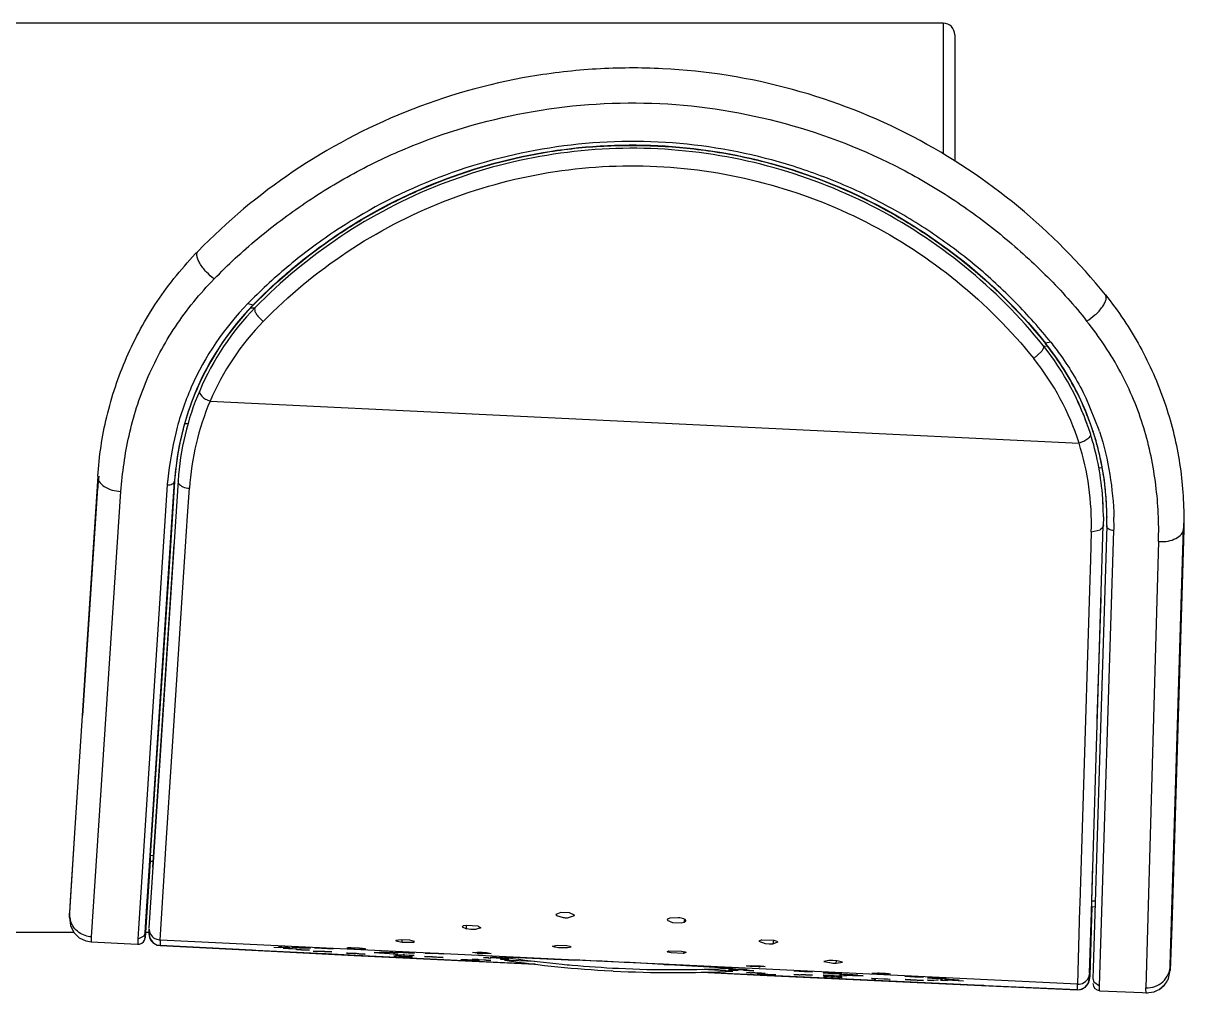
# Model space of a CAD drawing. Header units: millimetres. Extents: x 4625 to 5171, y -2661 to -1889.
# Drawn here: x 4783.7 to 4796.14, y -1952.83 to -1942.43 of the extents above; entities that cross this region are included whole.
import ezdxf

# ---------------------------------------------------------------- set-up
doc = ezdxf.new("R2010")
doc.units = ezdxf.units.MM
doc.header["$LTSCALE"] = 0.1

msp = doc.modelspace()

# ---------------------------------------------------------------- linework, layer by layer
at = {"color": 7, "linetype": 'Continuous'}
for p, q in [((4793.564, -1942.4342), (4783.314, -1942.4342)), ((4793.564, -1942.4342), (4793.564, -1943.8392)), ((4793.689, -1942.5593), (4793.689, -1943.9185)), ((4786.1105, -1945.4392), (4786.1659, -1945.4543)), ((4786.1659, -1945.4594), (4786.1659, -1945.4543)), ((4786.141, -1945.4852), (4786.1878, -1945.4875)), ((4786.2287, -1945.5912), (4786.2744, -1945.6328)), ((4794.6213, -1945.9526), (4794.5347, -1946.0314)), ((4794.6389, -1945.9157), (4794.6213, -1945.9526)), ((4794.6349, -1945.8952), (4794.6821, -1945.8975)), ((4794.6351, -1945.8908), (4794.6389, -1945.9157)), ((4794.7164, -1945.8546), (4794.6598, -1945.8643)), ((4794.6598, -1945.8693), (4794.6598, -1945.8643)), ((4795.0932, -1946.4521), (4795.2341, -1946.7951)), ((4785.7046, -1946.4865), (4795.0198, -1946.9361)), ((4785.4691, -1946.731), (4785.4309, -1946.7291)), ((4795.2695, -1947.204), (4795.2308, -1947.2021)), ((4784.5003, -1947.2927), (4784.2538, -1951.0633)), ((4785.2511, -1947.3221), (4785.2499, -1947.3337)), ((4784.3395, -1949.8589), (4784.5003, -1947.4201)), ((4784.4334, -1952.2327), (4784.7479, -1947.4558)), ((4785.2445, -1947.384), (4784.9357, -1952.1423)), ((4785.0612, -1951.36), (4785.3235, -1947.3458)), ((4785.3615, -1947.3407), (4785.0907, -1951.4841)), ((4785.3235, -1947.3511), (4785.2675, -1948.207)), ((4785.3235, -1947.3511), (4785.3235, -1947.3458)), ((4785.3592, -1947.3406), (4785.3668, -1947.3684)), ((4785.4633, -1947.7181), (4785.4827, -1947.4214)), ((4785.4418, -1948.047), (4785.4633, -1947.7181)), ((4795.1526, -1951.9661), (4795.2794, -1947.8194)), ((4795.3167, -1947.8281), (4795.233, -1950.5608)), ((4795.2817, -1947.8194), (4795.2716, -1947.8462)), ((4795.2808, -1947.7282), (4795.2794, -1947.8234)), ((4796.1431, -1947.7364), (4796.1413, -1947.8545)), ((4796.1431, -1947.7369), (4796.1431, -1947.8651)), ((4795.151, -1947.888), (4795.1418, -1948.1853)), ((4795.151, -1947.8876), (4795.2453, -1947.8683)), ((4795.2402, -1952.7555), (4795.3949, -1947.8737)), ((4795.2716, -1947.8462), (4795.2453, -1947.8683)), ((4795.9986, -1952.5368), (4796.1413, -1947.8545)), ((4796.1431, -1947.867), (4796.1413, -1947.982)), ((4785.0919, -1951.4842), (4785.3175, -1948.0164)), ((4785.2984, -1950.2453), (4785.4418, -1948.047)), ((4795.8717, -1947.9927), (4795.7367, -1952.7786)), ((4796.1413, -1947.982), (4796.0135, -1952.1166)), ((4795.1418, -1948.1853), (4795.1317, -1948.5147)), ((4785.2675, -1948.207), (4785.0625, -1951.3601)), ((4795.1317, -1948.5147), (4795.0638, -1950.7167)), ((4795.2158, -1949.9001), (4795.2557, -1948.5987)), ((4785.2311, -1951.2813), (4785.2984, -1950.2453)), ((4795.233, -1950.5608), (4795.1719, -1952.5714)), ((4795.0638, -1950.7167), (4795.032, -1951.7544)), ((4784.2538, -1951.0633), (4784.196, -1951.9666)), ((4784.2538, -1951.0635), (4784.2036, -1951.8411)), ((4785.2233, -1951.4006), (4785.2311, -1951.2813)), ((4785.0633, -1951.4201), (4785.0084, -1952.2398)), ((4785.0156, -1952.0654), (4785.0612, -1951.36)), ((4785.0625, -1951.3601), (4785.0625, -1951.42)), ((4785.0987, -1951.3618), (4785.0625, -1951.3601)), ((4785.0625, -1951.42), (4785.0948, -1951.4216)), ((4785.2196, -1951.4584), (4785.2233, -1951.4006)), ((4785.0907, -1951.4841), (4785.0492, -1952.1334)), ((4785.168, -1952.266), (4785.2196, -1951.4584)), ((4795.1532, -1951.9662), (4795.1682, -1951.4627)), ((4795.032, -1951.7544), (4795.0283, -1951.8742)), ((4784.2036, -1951.8411), (4784.1956, -1951.9766)), ((4795.0265, -1951.9319), (4795.0021, -1952.7406)), ((4795.0283, -1951.8742), (4795.0265, -1951.9319)), ((4795.1571, -1951.9079), (4795.1341, -1952.6487)), ((4795.1544, -1951.9071), (4795.1943, -1951.909)), ((4795.1943, -1951.8491), (4795.1562, -1951.8473)), ((4784.1955, -1951.9808), (4784.1956, -1951.9766)), ((4784.1983, -1952.0169), (4784.1955, -1951.9808)), ((4784.1955, -1951.9809), (4784.1955, -1952.0228)), ((4784.1955, -1952.0228), (4784.196, -1952.0201)), ((4789.4663, -1951.9689), (4789.4116, -1951.9928)), ((4789.4117, -1951.9929), (4789.4186, -1952.0035)), ((4789.4186, -1952.0035), (4789.4173, -1951.9922)), ((4789.4186, -1952.0035), (4789.4889, -1952.0242)), ((4789.5588, -1951.9729), (4789.4663, -1951.9689)), ((4789.5352, -1952.0262), (4789.6114, -1952.003)), ((4789.6112, -1951.9982), (4789.5588, -1951.9729)), ((4789.6109, -1952.003), (4789.6112, -1951.9982)), ((4790.6045, -1952.0511), (4790.663, -1952.0793)), ((4790.6092, -1952.0411), (4790.6048, -1952.0512)), ((4790.634, -1952.0303), (4790.6092, -1952.0411)), ((4790.7222, -1952.0266), (4790.634, -1952.0303)), ((4790.7879, -1952.0744), (4790.7937, -1952.0461)), ((4790.7879, -1952.0744), (4790.8043, -1952.0604)), ((4795.1331, -1952.6196), (4795.1526, -1951.9661)), ((4784.244, -1952.1842), (4783.314, -1952.1842)), ((4784.9357, -1952.1423), (4784.9298, -1952.2578)), ((4785.0082, -1952.189), (4785.0156, -1952.0654)), ((4785.0492, -1952.1842), (4785.0123, -1952.1842)), ((4785.049, -1952.1411), (4785.049, -1952.1911)), ((4788.419, -1952.1151), (4788.4078, -1952.1257)), ((4788.4078, -1952.1257), (4788.454, -1952.1463)), ((4788.4503, -1952.1086), (4788.419, -1952.1151)), ((4788.5793, -1952.1164), (4788.4503, -1952.1086)), ((4788.454, -1952.1463), (4788.452, -1952.1085)), ((4788.4995, -1952.1518), (4788.454, -1952.1463)), ((4788.5488, -1952.1522), (4788.4995, -1952.1518)), ((4788.6076, -1952.1353), (4788.5488, -1952.1522)), ((4788.5793, -1952.1164), (4788.6076, -1952.1353)), ((4790.663, -1952.0793), (4790.7532, -1952.0822)), ((4790.7532, -1952.0822), (4790.7879, -1952.0744)), ((4796.0135, -1952.1166), (4795.9985, -1952.5916)), ((4784.4284, -1952.2857), (4784.4287, -1952.2857)), ((4784.4284, -1952.2857), (4784.9279, -1952.3114)), ((4784.4322, -1952.2862), (4784.4334, -1952.2406)), ((4784.9299, -1952.2578), (4784.9295, -1952.3106)), ((4784.9956, -1952.2246), (4784.9298, -1952.2578)), ((4785.0082, -1952.189), (4784.9956, -1952.2246)), ((4785.0082, -1952.1934), (4785.0082, -1952.189)), ((4785.0083, -1952.2417), (4785.0082, -1952.1934)), ((4785.0084, -1952.2398), (4785.0083, -1952.2417)), ((4785.049, -1952.1913), (4785.049, -1952.1992)), ((4785.049, -1952.1994), (4785.0561, -1952.2407)), ((4785.0493, -1952.1911), (4785.0579, -1952.2457)), ((4785.1136, -1952.2506), (4785.168, -1952.266)), ((4785.168, -1952.266), (4785.168, -1952.3241)), ((4789.5451, -1952.4772), (4785.168, -1952.266)), ((4787.6948, -1952.2729), (4787.7622, -1952.2888)), ((4787.7546, -1952.2621), (4787.6968, -1952.27)), ((4787.8454, -1952.2671), (4787.7546, -1952.2621)), ((4787.7622, -1952.2888), (4787.7618, -1952.2623)), ((4787.7622, -1952.2888), (4787.8853, -1952.2875)), ((4787.8945, -1952.2825), (4787.8454, -1952.2671)), ((4787.8853, -1952.2875), (4787.8945, -1952.2825)), ((4791.6198, -1952.2631), (4791.5887, -1952.2792)), ((4791.5887, -1952.2792), (4791.6539, -1952.3027)), ((4791.6198, -1952.2631), (4791.7478, -1952.2673)), ((4791.6539, -1952.3027), (4791.6965, -1952.306)), ((4791.6965, -1952.306), (4791.7416, -1952.3049)), ((4791.7896, -1952.289), (4791.7416, -1952.3049)), ((4791.7417, -1952.3049), (4791.7474, -1952.2672)), ((4791.7478, -1952.2673), (4791.7795, -1952.2776)), ((4791.7795, -1952.2776), (4791.7896, -1952.289)), ((4784.9287, -1952.3109), (4784.9279, -1952.3114)), ((4785.1292, -1952.3159), (4785.168, -1952.3241)), ((4785.1382, -1952.3191), (4785.1582, -1952.3225)), ((4785.1675, -1952.3241), (4785.168, -1952.3241)), ((4785.1675, -1952.3241), (4786.1536, -1952.3761)), ((4786.1539, -1952.376), (4785.168, -1952.3241)), ((4786.1536, -1952.3761), (4787.2483, -1952.4305)), ((4786.1708, -1952.3769), (4786.1539, -1952.376)), ((4786.1953, -1952.3781), (4786.1708, -1952.3769)), ((4786.931, -1952.4146), (4786.1953, -1952.3781)), ((4786.46, -1952.3489), (4786.3894, -1952.346)), ((4786.4734, -1952.3437), (4786.4375, -1952.3423)), ((4786.4375, -1952.3423), (4786.5295, -1952.3473)), ((4786.4889, -1952.3513), (4786.5891, -1952.3556)), ((4786.5891, -1952.3556), (4786.5075, -1952.3512)), ((4786.6323, -1952.3637), (4786.5432, -1952.3589)), ((4786.5798, -1952.3433), (4786.6639, -1952.3478)), ((4786.6639, -1952.3478), (4786.7796, -1952.3529)), ((4786.6848, -1952.3716), (4786.6721, -1952.371)), ((4786.6844, -1952.3726), (4786.7692, -1952.3762)), ((4786.7692, -1952.3762), (4786.6848, -1952.3716)), ((4786.7796, -1952.3529), (4786.713, -1952.3492)), ((4786.902, -1952.388), (4786.8084, -1952.3839)), ((4786.8084, -1952.3839), (4786.9322, -1952.3904)), ((4786.8413, -1952.3498), (4786.8251, -1952.3492)), ((4786.8251, -1952.3492), (4786.9001, -1952.3533)), ((4786.9666, -1952.3556), (4786.8413, -1952.3498)), ((4786.9001, -1952.3533), (4787.0248, -1952.3589)), ((4786.9329, -1952.3895), (4786.902, -1952.388)), ((4786.945, -1952.4153), (4786.931, -1952.4146)), ((4786.9322, -1952.3904), (4787.0081, -1952.3936)), ((4787.0081, -1952.3936), (4786.9329, -1952.3895)), ((4787.331, -1952.4345), (4786.945, -1952.4153)), ((4787.0248, -1952.3589), (4786.9666, -1952.3556)), ((4787.1667, -1952.407), (4787.254, -1952.4117)), ((4787.1715, -1952.352), (4787.2538, -1952.3598)), ((4787.2492, -1952.4105), (4787.1763, -1952.4072)), ((4787.3066, -1952.3541), (4787.215, -1952.3503)), ((4787.2483, -1952.4305), (4788.5142, -1952.4929)), ((4787.2538, -1952.3598), (4787.2539, -1952.3514)), ((4787.2538, -1952.3598), (4787.3676, -1952.3626)), ((4787.3664, -1952.4166), (4787.2984, -1952.4129)), ((4787.3012, -1952.4139), (4787.3639, -1952.4166)), ((4787.3712, -1952.3617), (4787.3066, -1952.3541)), ((4787.4631, -1952.3979), (4787.5631, -1952.4023)), ((4787.5629, -1952.4032), (4787.4631, -1952.3979)), ((4787.6266, -1952.4127), (4787.5183, -1952.407)), ((4787.5193, -1952.3942), (4787.6102, -1952.3981)), ((4787.6105, -1952.3991), (4787.5193, -1952.3942)), ((4787.6102, -1952.3981), (4787.6279, -1952.399)), ((4787.7191, -1952.4039), (4787.6105, -1952.3991)), ((4787.6243, -1952.4116), (4787.7047, -1952.4157)), ((4787.718, -1952.4166), (4787.6266, -1952.4127)), ((4787.6424, -1952.3997), (4787.6279, -1952.399)), ((4787.691, -1952.4217), (4787.7728, -1952.4251)), ((4787.6943, -1952.3963), (4787.7753, -1952.3998)), ((4787.7758, -1952.4007), (4787.6943, -1952.3963)), ((4787.7047, -1952.4157), (4787.718, -1952.4166)), ((4787.7874, -1952.4258), (4787.7728, -1952.4251)), ((4787.7753, -1952.3998), (4787.8125, -1952.4015)), ((4787.894, -1952.406), (4787.7758, -1952.4007)), ((4787.7874, -1952.4258), (4787.89, -1952.4312)), ((4787.8907, -1952.4313), (4787.8089, -1952.4278)), ((4787.8266, -1952.4023), (4787.8125, -1952.4015)), ((4787.8266, -1952.4023), (4787.894, -1952.406)), ((4788.0095, -1952.4053), (4788.088, -1952.4086)), ((4788.0788, -1952.4091), (4788.0095, -1952.4053)), ((4788.2092, -1952.415), (4788.0788, -1952.4091)), ((4788.1535, -1952.4118), (4788.14, -1952.4112)), ((4788.1535, -1952.4118), (4788.2092, -1952.415)), ((4788.5186, -1952.3999), (4788.5685, -1952.3959)), ((4788.5691, -1952.408), (4788.5186, -1952.3999)), ((4788.5685, -1952.3959), (4788.6196, -1952.3973)), ((4788.5828, -1952.3996), (4788.5828, -1952.409)), ((4788.6196, -1952.3973), (4788.6682, -1952.4006)), ((4788.6761, -1952.4128), (4788.6299, -1952.4117)), ((4788.6682, -1952.4006), (4788.7183, -1952.4095)), ((4788.7183, -1952.4095), (4788.6761, -1952.4128)), ((4789.3764, -1952.331), (4789.4264, -1952.3195)), ((4789.3907, -1952.3394), (4789.3764, -1952.331)), ((4789.4008, -1952.342), (4789.3907, -1952.3394)), ((4789.4001, -1952.3296), (4789.4008, -1952.342)), ((4789.4396, -1952.3479), (4789.4008, -1952.342)), ((4789.4264, -1952.3195), (4789.5274, -1952.3242)), ((4789.5355, -1952.3506), (4789.4396, -1952.3479)), ((4789.5274, -1952.3242), (4789.5624, -1952.3315)), ((4789.5762, -1952.3407), (4789.5355, -1952.3506)), ((4789.5624, -1952.3315), (4789.5762, -1952.3407)), ((4790.6064, -1952.3904), (4790.6209, -1952.3826)), ((4790.6466, -1952.4043), (4790.6101, -1952.3945)), ((4790.6209, -1952.3826), (4790.7579, -1952.3838)), ((4790.7808, -1952.4086), (4790.6466, -1952.4043)), ((4790.7579, -1952.3838), (4790.7941, -1952.3917)), ((4790.7827, -1952.3964), (4790.7808, -1952.4086)), ((4790.7912, -1952.407), (4790.7808, -1952.4086)), ((4790.8061, -1952.4), (4790.7912, -1952.407)), ((4787.3415, -1952.435), (4787.331, -1952.4345)), ((4787.3415, -1952.435), (4787.331, -1952.4346)), ((4788.8592, -1952.5096), (4787.3415, -1952.435)), ((4787.7434, -1952.4398), (4787.6758, -1952.437)), ((4787.6758, -1952.437), (4787.8243, -1952.4446)), ((4787.8755, -1952.4466), (4787.7925, -1952.4422)), ((4787.8243, -1952.4446), (4787.8755, -1952.4466)), ((4788.0033, -1952.4429), (4788.0729, -1952.4458)), ((4788.1333, -1952.4497), (4788.0033, -1952.4429)), ((4788.0872, -1952.4465), (4788.0729, -1952.4458)), ((4788.0872, -1952.4465), (4788.2, -1952.4523)), ((4788.203, -1952.4526), (4788.1333, -1952.4497)), ((4788.3938, -1952.4765), (4788.5623, -1952.485)), ((4788.5142, -1952.4929), (4789.1927, -1952.5258)), ((4788.664, -1952.4812), (4788.5152, -1952.4736)), ((4788.5935, -1952.4862), (4788.5337, -1952.4828)), ((4788.5623, -1952.485), (4788.5935, -1952.4862)), ((4788.5794, -1952.4762), (4788.5661, -1952.4756)), ((4788.5794, -1952.4762), (4788.7049, -1952.4825)), ((4788.6367, -1952.4546), (4788.6845, -1952.4573)), ((4788.6845, -1952.4573), (4788.7151, -1952.4588)), ((4788.7318, -1952.4526), (4788.7094, -1952.4517)), ((4788.7148, -1952.4523), (4788.7465, -1952.454)), ((4788.7964, -1952.4565), (4788.9064, -1952.4614)), ((4788.818, -1952.4701), (4788.8973, -1952.4736)), ((4789.1905, -1952.5258), (4788.8592, -1952.5096)), ((4788.8615, -1952.4495), (4788.9321, -1952.4509)), ((4788.8615, -1952.4813), (4788.9321, -1952.4827)), ((4788.9077, -1952.4614), (4788.864, -1952.4589)), ((4789.5451, -1952.4772), (4788.9288, -1952.451)), ((4788.9321, -1952.4509), (4789.5439, -1952.4771)), ((4788.9321, -1952.4827), (4789.1818, -1952.4928)), ((4789.5439, -1952.4771), (4789.5976, -1952.4796)), ((4790.625, -1952.5294), (4789.5451, -1952.4772)), ((4789.5976, -1952.4796), (4789.608, -1952.4801)), ((4790.562, -1952.5261), (4790.5725, -1952.5266)), ((4790.5725, -1952.5266), (4790.6262, -1952.5293)), ((4795.0021, -1952.7406), (4790.625, -1952.5294)), ((4790.6262, -1952.5293), (4791.238, -1952.5622)), ((4791.4541, -1952.5415), (4791.5048, -1952.5375)), ((4791.4638, -1952.5449), (4791.4541, -1952.5415)), ((4791.4959, -1952.5489), (4791.4638, -1952.5449)), ((4791.589, -1952.5541), (4791.4959, -1952.5489)), ((4791.5048, -1952.5375), (4791.6039, -1952.5423)), ((4791.59, -1952.5447), (4791.589, -1952.5541)), ((4791.6538, -1952.5512), (4791.603, -1952.5544)), ((4791.6039, -1952.5423), (4791.6409, -1952.547)), ((4791.6409, -1952.547), (4791.6538, -1952.5512)), ((4792.3362, -1952.4838), (4792.2859, -1952.4944)), ((4792.2859, -1952.4944), (4792.368, -1952.5116)), ((4792.3809, -1952.484), (4792.3362, -1952.4838)), ((4792.4277, -1952.4877), (4792.3809, -1952.484)), ((4792.4171, -1952.5135), (4792.42, -1952.4871)), ((4792.4171, -1952.5135), (4792.4856, -1952.5041)), ((4792.4856, -1952.5041), (4792.4277, -1952.4877)), ((4795.9986, -1952.5368), (4795.9986, -1952.5898)), ((4790.0267, -1952.598), (4790.0044, -1952.5968)), ((4790.9742, -1952.6118), (4791.603, -1952.642)), ((4791.3051, -1952.6277), (4790.9764, -1952.612)), ((4790.9849, -1952.5798), (4791.238, -1952.594)), ((4791.238, -1952.5622), (4791.3086, -1952.5677)), ((4791.238, -1952.594), (4791.3086, -1952.5995)), ((4791.2623, -1952.575), (4791.3049, -1952.5775)), ((4791.2633, -1952.5876), (4791.3521, -1952.5924)), ((4791.3405, -1952.5783), (4791.2676, -1952.5751)), ((4792.3835, -1952.6789), (4791.3051, -1952.6277)), ((4791.3741, -1952.58), (4791.3405, -1952.5783)), ((4791.3737, -1952.5809), (4791.4553, -1952.5845)), ((4791.3944, -1952.581), (4791.3741, -1952.58)), ((4791.423, -1952.5896), (4791.5334, -1952.5944)), ((4791.4621, -1952.5847), (4791.4383, -1952.5832)), ((4791.4551, -1952.6155), (4791.5074, -1952.6176)), ((4791.4936, -1952.6177), (4791.4551, -1952.6155)), ((4791.5334, -1952.5944), (4791.4856, -1952.5917)), ((4791.4936, -1952.6177), (4791.5058, -1952.6183)), ((4791.5682, -1952.6298), (4791.5872, -1952.631)), ((4791.7373, -1952.6376), (4791.5748, -1952.6299)), ((4791.5872, -1952.631), (4791.768, -1952.6394)), ((4791.603, -1952.642), (4792.8264, -1952.6998)), ((4791.768, -1952.6394), (4791.7373, -1952.6376)), ((4791.9613, -1952.6341), (4792.0418, -1952.6375)), ((4792.017, -1952.6372), (4791.9613, -1952.6341)), ((4792.032, -1952.599), (4791.9626, -1952.5961)), ((4791.9626, -1952.5961), (4792.0784, -1952.6022)), ((4792.017, -1952.6372), (4792.0306, -1952.6379)), ((4792.161, -1952.6437), (4792.0306, -1952.6379)), ((4792.0784, -1952.6022), (4792.0927, -1952.6029)), ((4792.1622, -1952.6058), (4792.0786, -1952.6013)), ((4792.0917, -1952.6399), (4792.161, -1952.6437)), ((4792.0927, -1952.6029), (4792.1622, -1952.6058)), ((4792.2765, -1952.643), (4792.3437, -1952.6468)), ((4792.314, -1952.6189), (4792.2774, -1952.6176)), ((4792.2774, -1952.6176), (4792.3807, -1952.623)), ((4792.345, -1952.6459), (4792.2798, -1952.6431)), ((4792.2812, -1952.6594), (4792.317, -1952.6615)), ((4792.3354, -1952.6616), (4792.2819, -1952.6594)), ((4792.3579, -1952.6475), (4792.4744, -1952.6527)), ((4792.3809, -1952.6221), (4792.3591, -1952.621)), ((4792.3807, -1952.623), (4792.3953, -1952.6237)), ((4792.4771, -1952.6272), (4792.3809, -1952.6221)), ((4792.8264, -1952.6997), (4792.3835, -1952.6789)), ((4792.4761, -1952.6527), (4792.3946, -1952.6483)), ((4792.3953, -1952.6237), (4792.4713, -1952.6271)), ((4792.4809, -1952.669), (4792.4303, -1952.6662)), ((4792.4506, -1952.6322), (4792.5443, -1952.6372)), ((4792.472, -1952.6458), (4792.4513, -1952.6451)), ((4792.4513, -1952.6451), (4792.5279, -1952.6493)), ((4792.5073, -1952.6414), (4792.5924, -1952.646)), ((4792.6503, -1952.6419), (4792.5419, -1952.6361)), ((4792.5443, -1952.6372), (4792.559, -1952.6379)), ((4792.559, -1952.6379), (4792.6503, -1952.6419)), ((4792.5924, -1952.646), (4792.707, -1952.651)), ((4792.707, -1952.651), (4792.6072, -1952.6457)), ((4792.794, -1952.6787), (4792.8078, -1952.6796)), ((4792.8647, -1952.6223), (4792.7997, -1952.6237)), ((4792.7997, -1952.6237), (4792.8671, -1952.6306)), ((4792.929, -1952.6847), (4792.8039, -1952.679)), ((4792.9167, -1952.6331), (4792.9174, -1952.6247)), ((4792.9167, -1952.6331), (4792.9994, -1952.6333)), ((4793.2288, -1952.658), (4793.1532, -1952.6548)), ((4793.1532, -1952.6548), (4793.2595, -1952.6604)), ((4793.2598, -1952.6595), (4793.2288, -1952.658)), ((4793.2595, -1952.6604), (4793.3529, -1952.6645)), ((4793.3529, -1952.6645), (4793.2598, -1952.6595)), ((4793.4339, -1952.6738), (4793.3947, -1952.6723)), ((4793.3947, -1952.6723), (4793.492, -1952.6775)), ((4793.492, -1952.6765), (4793.4792, -1952.6759)), ((4793.5944, -1952.6819), (4793.492, -1952.6765)), ((4793.492, -1952.6775), (4793.5944, -1952.6819)), ((4795.1196, -1952.7306), (4795.1331, -1952.6778)), ((4795.1331, -1952.6196), (4795.1219, -1952.6675)), ((4795.1331, -1952.6196), (4795.1331, -1952.6777)), ((4795.1341, -1952.6487), (4795.1331, -1952.6779)), ((4795.1719, -1952.5714), (4795.1689, -1952.6783)), ((4795.1689, -1952.6783), (4795.1775, -1952.7152)), ((4795.9787, -1952.6794), (4795.9986, -1952.5895)), ((4795.9985, -1952.5916), (4795.9986, -1952.5898)), ((4792.837, -1952.7002), (4792.8264, -1952.6997)), ((4792.8264, -1952.6998), (4793.9747, -1952.7537)), ((4792.8265, -1952.6997), (4792.8368, -1952.7003)), ((4792.996, -1952.7077), (4792.837, -1952.7002)), ((4792.9937, -1952.6883), (4792.9682, -1952.6868)), ((4793.9747, -1952.7536), (4792.996, -1952.7077)), ((4793.1544, -1952.6904), (4793.2129, -1952.6936)), ((4793.2788, -1952.6959), (4793.1601, -1952.6905)), ((4793.2129, -1952.6936), (4793.3542, -1952.7)), ((4793.3542, -1952.7), (4793.2788, -1952.6959)), ((4793.3951, -1952.6962), (4793.4619, -1952.6999)), ((4793.5105, -1952.7013), (4793.3981, -1952.6962)), ((4793.556, -1952.6977), (4793.5352, -1952.697)), ((4793.5352, -1952.697), (4793.6097, -1952.7011)), ((4793.581, -1952.6932), (4793.6628, -1952.6977)), ((4793.603, -1952.6888), (4793.6247, -1952.6899)), ((4793.6247, -1952.6899), (4793.7352, -1952.6947)), ((4793.7352, -1952.6947), (4793.6279, -1952.689)), ((4793.6628, -1952.6977), (4793.7807, -1952.7029)), ((4793.999, -1952.7548), (4793.9747, -1952.7536)), ((4793.9747, -1952.7537), (4795.0026, -1952.7988)), ((4793.999, -1952.7548), (4794.0161, -1952.7556)), ((4794.016, -1952.7555), (4793.999, -1952.7548)), ((4795.0021, -1952.7987), (4794.016, -1952.7555)), ((4795.0021, -1952.7987), (4795.0021, -1952.7406)), ((4795.0021, -1952.7987), (4795.0422, -1952.7941)), ((4795.0021, -1952.7987), (4795.0026, -1952.7988)), ((4795.0026, -1952.7988), (4795.0351, -1952.796)), ((4795.1775, -1952.7152), (4795.2402, -1952.7555)), ((4795.2405, -1952.8083), (4795.2402, -1952.7653)), ((4795.7383, -1952.831), (4795.7366, -1952.7884)), ((4795.8825, -1952.7923), (4795.9393, -1952.743)), ((4795.2419, -1952.8094), (4795.2411, -1952.8087)), ((4795.2419, -1952.8094), (4795.6996, -1952.8297)), ((4795.6996, -1952.8297), (4795.7401, -1952.8316)), ((4795.7383, -1952.831), (4795.8243, -1952.8195)), ((4795.7385, -1952.8313), (4795.7383, -1952.8311)), ((4795.7389, -1952.8313), (4795.7385, -1952.8313)), ((4795.7385, -1952.8313), (4795.7543, -1952.8313))]:
    msp.add_line(p, q, dxfattribs=at)
for points in [[(4784.196, -1952.0201), (4784.2068, -1952.1083), (4784.2439, -1952.1841), (4784.3019, -1952.2412), (4784.371, -1952.2752), (4784.4323, -1952.2862)], [(4784.9295, -1952.3106), (4784.9487, -1952.309), (4784.971, -1952.3005), (4784.9899, -1952.2851)], [(4784.9899, -1952.2851), (4785.0009, -1952.268), (4785.0083, -1952.2406)], [(4785.0579, -1952.2457), (4785.0895, -1952.2914), (4785.1382, -1952.3191)], [(4795.0351, -1952.796), (4795.0847, -1952.7727), (4795.1196, -1952.7306)], [(4795.1689, -1952.7311), (4795.1747, -1952.7617), (4795.1904, -1952.786), (4795.2132, -1952.8015), (4795.2373, -1952.8081), (4795.2405, -1952.8083)]]:
    msp.add_lwpolyline(points, dxfattribs=at)
for centre, radius, start, end in [((4793.5639, -1942.5594), 0.125, 0.04252, 89.99954), ((4788.3081, -1947.5804), 3.0682, 135.74605, 156.13085), ((4788.3117, -1947.5448), 2.9957, 135.90914, 155.80676), ((4788.3016, -1947.5428), 2.9836, 135.70976, 155.11214), ((4789.526, -1948.7538), 4.7595, 135.50362, 135.85943), ((4788.2895, -1947.5303), 2.9338, 135.75061, 156.80744), ((4788.2725, -1947.5832), 2.7922, 135.69126, 156.87374), ((4791.5421, -1948.3609), 4.0445, 38.29306, 38.70769), ((4792.3457, -1947.727), 2.9348, 17.67957, 38.73159), ((4792.5943, -1947.5299), 2.6502, 38.27988, 38.79698), ((4792.3407, -1947.7274), 2.9748, 38.32277, 38.6158), ((4792.3396, -1947.7283), 2.9762, 38.00072, 38.32277), ((4791.5399, -1948.3583), 3.9912, 38.06654, 38.23825), ((4792.3458, -1947.7287), 2.9685, 37.61954, 38.0905), ((4792.3326, -1947.7336), 2.985, 24.90962, 37.99851), ((4792.3317, -1947.7393), 2.9861, 25.02006, 37.61546), ((4792.3577, -1947.7813), 2.7931, 17.6134, 38.79196), ((4788.3046, -1947.5405), 2.9875, 155.82514, 156.80116), ((4788.298, -1947.5412), 2.9797, 155.11385, 156.73324), ((4788.2929, -1947.5374), 2.9755, 156.76782, 176.10519), ((4788.2953, -1947.5328), 2.9401, 156.80688, 176.25428), ((4788.3106, -1947.5469), 2.9936, 156.72901, 164.14698), ((4788.3355, -1947.6049), 2.8587, 156.97009, 176.32012), ((4792.344, -1947.7313), 2.9366, 19.33855, 25.0076), ((4792.3305, -1947.7397), 2.9874, 19.78539, 25.01707), ((4792.328, -1947.7357), 2.9901, 18.37621, 24.90927), ((4788.3109, -1947.5466), 2.9938, 164.15404, 175.98727), ((4792.342, -1947.7353), 2.9751, 19.26706, 19.78073), ((4792.3315, -1947.7389), 2.9862, 17.76065, 19.2665), ((4792.3393, -1947.7317), 2.9781, 17.66946, 18.37102), ((4792.3182, -1947.7432), 3.0002, 14.95301, 17.7603), ((4792.3236, -1947.7365), 2.9945, 10.79084, 17.66666), ((4792.7553, -1947.6247), 2.614, 18.08797, 18.50399), ((4792.2964, -1947.7963), 2.856, 358.16123, 17.52973), ((4792.3409, -1947.7287), 2.9399, 4.83161, 17.68209), ((4792.3249, -1947.7415), 2.9932, 10.92404, 14.95493), ((4792.3259, -1947.7409), 2.9921, 10.33841, 10.91715), ((4792.3298, -1947.7356), 2.9883, 4.56563, 10.79617), ((4792.3257, -1947.741), 2.9924, 9.08639, 10.33831), ((4788.3326, -1947.6728), 3.8406, 174.28368, 176.22645), ((4792.3236, -1947.7413), 2.9945, 7.85073, 9.0864), ((4792.3231, -1947.7414), 2.995, 6.33892, 7.85075), ((4791.2255, -1947.9955), 6.0122, 173.67971, 174.16188), ((4788.3725, -1947.5456), 3.0555, 176.05253, 176.25104), ((4788.3215, -1947.5475), 3.0043, 175.9843, 176.25156), ((4792.3226, -1947.7414), 2.9955, 2.31021, 6.33846), ((4792.3386, -1947.7289), 2.9422, 4.48257, 4.83249), ((4792.3359, -1947.733), 2.945, 2.46848, 4.56014), ((4792.3359, -1947.7291), 2.9449, 0.01861, 4.482), ((4792.323, -1947.7362), 2.9951, 0.20241, 4.56595), ((4792.3201, -1947.7415), 2.9979, 0.1681, 2.31023), ((4792.3213, -1947.7362), 2.9967, 358.39864, 0.02494), ((4792.099, -1947.8303), 3.2961, 0.11253, 1.70738), ((4792.1619, -1947.83), 3.2333, 359.22586, 0.11014), ((4796.0559, -1947.8519), 0.0854, 352.28909, 358.20525), ((4795.8996, -1947.5735), 0.4201, 266.19392, 267.91801), ((4784.4659, -1951.9762), 0.2706, 188.64215, 198.5971), ((4789.5267, -1951.6859), 0.3404, 263.6308, 271.44129), ((4785.174, -1952.1411), 0.125, 180.01491, 241.10091), ((4785.1734, -1952.1995), 0.1243, 199.33242, 207.56249), ((4785.1745, -1952.1988), 0.1256, 207.58958, 234.20381), ((4785.1738, -1952.1996), 0.1246, 234.20013, 244.04546), ((4785.1736, -1952.1998), 0.1243, 244.08273, 249.08656), ((4785.6351, -1971.0636), 18.7386, 87.16186, 87.43592), ((4786.543, -1953.839), 1.4962, 86.96737, 88.58765), ((4785.7547, -1971.5304), 19.2051, 87.13999, 87.41129), ((4785.7349, -1971.7304), 19.382, 87.22836, 87.3659), ((4787.2006, -1952.5314), 0.1817, 85.44103, 99.23012), ((4786.3152, -1972.123), 19.7346, 87.14445, 87.28725), ((4786.9042, -1967.3506), 14.9691, 87.00789, 87.17323), ((4787.1433, -1972.426), 20.0396, 87.14905, 87.29787), ((4788.6658, -1951.2473), 1.1647, 265.23715, 265.91541), ((4788.6922, -1950.8705), 1.5424, 265.93403, 267.68728), ((4786.8182, -1972.2794), 19.8612, 87.18827, 87.3301), ((4788.3498, -1954.1742), 1.6982, 86.98812, 88.51598), ((4787.6074, -1970.846), 18.3865, 87.11243, 87.40776), ((4788.463, -1954.4192), 1.9463, 86.96402, 88.46499), ((4788.5674, -1954.8705), 2.4169, 87.00055, 88.35744), ((4788.7709, -1950.4408), 2.0432, 266.99952, 268.42897), ((4788.2028, -1964.7128), 12.2716, 87.32462, 87.5296), ((4789.5294, -1937.3777), 15.0966, 267.02735, 267.21709), ((4787.8576, -1972.1451), 19.7119, 87.17375, 87.33059), ((4788.0466, -1968.3261), 15.8758, 87.05324, 87.21376), ((4788.0818, -1967.6408), 15.202, 87.05052, 87.18066), ((4788.7794, -1954.3052), 1.8358, 86.02249, 87.39846), ((4790.6835, -1940.1084), 12.475, 261.60837, 262.0035), ((4790.6835, -1940.1403), 12.475, 261.60837, 266.87924), ((4790.6837, -1940.1071), 12.4764, 262.00364, 264.45244), ((4790.6835, -1940.1084), 12.4751, 264.45258, 264.94638), ((4790.6836, -1940.1072), 12.4762, 264.9465, 267.23671), ((4779.0752, -2180.3605), 228.1237, 87.233675, 87.353612), ((4778.6252, -2190.0045), 237.7782, 87.122465, 87.23754), ((4791.6182, -1951.3926), 1.1619, 268.55977, 269.24853), ((4792.4201, -1951.7868), 0.7267, 265.88903, 269.75878), ((4795.7488, -1952.5288), 0.25, 267.25517, 358.09799), ((4790.6835, -1940.1403), 12.475, 266.98181, 272.86514), ((4790.6835, -1940.1085), 12.475, 267.23682, 272.86514), ((4791.2082, -1954.6043), 2.0175, 87.00496, 88.43387), ((4792.1785, -1935.6273), 16.9727, 267.04955, 267.2822), ((4790.4514, -1971.4785), 18.9086, 87.23355, 87.38649), ((4790.8908, -1962.7678), 10.1993, 86.92322, 87.17006), ((4790.6653, -1968.6143), 16.0436, 87.06935, 87.18813), ((4790.6975, -1970.3473), 17.7483, 87.22855, 87.3846), ((4790.6442, -1971.4958), 18.8979, 87.08881, 87.23553), ((4791.5176, -1954.5973), 1.9769, 86.02089, 87.4952), ((4791.1046, -1972.4443), 19.867, 87.18978, 87.32433), ((4791.0988, -1972.5772), 19.9621, 87.14891, 87.29241), ((4791.6042, -1968.5432), 15.9401, 87.28553, 87.44799), ((4791.4694, -1971.5508), 18.909, 87.08711, 87.37515), ((4791.4256, -1972.3442), 19.7198, 87.18347, 87.32794), ((4791.6951, -1970.3246), 17.7087, 87.25919, 87.41129), ((4793.1503, -1946.5687), 6.1205, 266.79203, 267.11724), ((4792.811, -1954.4507), 1.8292, 86.84667, 88.31835), ((4793.0333, -1949.8591), 2.7764, 266.56827, 267.59435), ((4792.8291, -1954.1699), 1.5478, 85.29687, 86.94448), ((4792.953, -1952.8099), 0.1826, 75.26278, 89.03168), ((4792.69, -1969.2774), 16.6203, 87.27833, 87.4346), ((4795.0081, -1952.6157), 0.125, 267.24335, 335.53352), ((4795.01, -1952.6739), 0.1232, 353.91946, 358.2283), ((4795.7506, -1952.5821), 0.2479, 332.14297, 336.88795), ((4792.4132, -1963.0594), 10.3874, 86.93688, 87.15346), ((4792.7645, -1970.7056), 18.0372, 87.25635, 87.40484), ((4795.0085, -1952.6746), 0.1241, 285.73542, 289.54133), ((4795.0082, -1952.674), 0.1249, 289.58077, 301.01499), ((4795.0079, -1952.6735), 0.1254, 301.0106, 309.66529), ((4795.0076, -1952.6734), 0.1257, 309.73791, 326.19395), ((4795.0087, -1952.6742), 0.1243, 326.21756, 337.47125), ((4795.0065, -1952.6735), 0.1266, 337.54294, 353.88634), ((4795.7477, -1952.5796), 0.2519, 293.14997, 309.37257), ((4795.75, -1952.5825), 0.2482, 309.40975, 315.74704), ((4795.7471, -1952.58), 0.252, 315.79734, 332.10938), ((4795.7498, -1952.584), 0.247, 287.54506, 289.3512), ((4795.7497, -1952.5836), 0.2474, 289.35647, 293.10795)]:
    msp.add_arc(centre, radius, start, end, dxfattribs=at)
for points, knots in [([(4795.3023, -1945.3467), (4795.0257, -1945.0026), (4794.3911, -1944.3625), (4793.2544, -1943.6043), (4791.9544, -1943.0943), (4790.7894, -1942.9073), (4789.8444, -1942.9134), (4788.9104, -1943.0191), (4787.7897, -1943.3376), (4786.5791, -1943.981), (4785.8856, -1944.5604), (4785.5763, -1944.8773)], [0, 0, 0, 0, 0.1205604, 0.2441832, 0.3705488, 0.4989939, 0.5636295, 0.6281677, 0.7552378, 0.8790838, 1, 1, 1, 1]), ([(4785.7489, -1945.1768), (4785.894, -1945.0244), (4786.2074, -1944.7371), (4786.7201, -1944.3513), (4787.2774, -1944.0138), (4788.0794, -1943.6395), (4789.1662, -1943.3317), (4790.5285, -1943.2449), (4791.8761, -1943.4625), (4792.9288, -1943.8729), (4793.6906, -1944.3237), (4794.1273, -1944.6498), (4794.4526, -1944.9323), (4794.7599, -1945.2253), (4794.972, -1945.4623), (4795.1015, -1945.6282)], [0, 0, 0, 0, 0.0597244, 0.1203723, 0.1818728, 0.2442815, 0.3711737, 0.4999182, 0.6286812, 0.7555976, 0.8180066, 0.8795207, 0.9099931, 0.9402653, 1, 1, 1, 1]), ([(4794.6982, -1945.8317), (4794.6382, -1945.7568), (4794.5123, -1945.6106), (4794.3129, -1945.3998), (4794.1018, -1945.1974), (4793.8037, -1944.9398), (4793.4025, -1944.6439), (4792.8815, -1944.3378), (4792.3237, -1944.0865), (4791.5401, -1943.8275), (4790.5091, -1943.6623), (4789.2639, -1943.7414), (4788.0782, -1944.0731), (4787.1843, -1944.5462), (4786.6305, -1944.9612), (4786.3377, -1945.2162), (4786.1984, -1945.3496), (4786.1311, -1945.4181)], [0, 0, 0, 0, 0.0297978, 0.0598148, 0.09004, 0.1204927, 0.182045, 0.2444601, 0.3076661, 0.3715164, 0.5001994, 0.6288805, 0.7557518, 0.8795345, 0.9401831, 0.9701996, 1, 1, 1, 1]), ([(4786.1659, -1945.4594), (4786.4348, -1945.1838), (4786.8844, -1944.8058), (4787.556, -1944.4033), (4788.2838, -1944.0623), (4789.0706, -1943.8348), (4789.8851, -1943.7424), (4790.2986, -1943.7412), (4790.5049, -1943.7511)], [0, 0, 0, 0, 0.2406365, 0.3637594, 0.4885747, 0.7422151, 0.8708862, 1, 1, 1, 1]), ([(4786.166, -1945.4542), (4786.2992, -1945.3177), (4786.5813, -1945.0557), (4787.2067, -1944.5848), (4788.0925, -1944.1118), (4789.2693, -1943.7765), (4790.0929, -1943.7259), (4790.5048, -1943.746)], [0, 0, 0, 0, 0.1192889, 0.2402538, 0.488865, 0.7421511, 1, 1, 1, 1]), ([(4794.6352, -1945.8908), (4794.3862, -1945.5804), (4793.8203, -1945.0114), (4792.8144, -1944.3542), (4791.692, -1943.9253), (4790.5053, -1943.7396), (4789.3063, -1943.8102), (4788.1479, -1944.129), (4787.0835, -1944.6862), (4786.4656, -1945.1982), (4786.188, -1945.4831)], [0, 0, 0, 0, 0.1251065, 0.2501191, 0.375087, 0.5000222, 0.6249539, 0.7499119, 0.8749101, 1, 1, 1, 1]), ([(4790.5048, -1943.746), (4790.916, -1943.7659), (4791.7305, -1943.8948), (4792.8686, -1944.3415), (4793.8652, -1945.0023), (4794.4184, -1945.5638), (4794.6598, -1945.8642)], [0, 0, 0, 0, 0.2574443, 0.5109777, 0.7590239, 1, 1, 1, 1]), ([(4790.5049, -1943.7511), (4790.7113, -1943.7611), (4791.1228, -1943.8021), (4791.9246, -1943.9725), (4792.686, -1944.2748), (4793.3776, -1944.6843), (4794.0074, -1945.1495), (4794.4186, -1945.5691), (4794.6598, -1945.8693)], [0, 0, 0, 0, 0.1291042, 0.2577693, 0.5114078, 0.6362259, 0.7593529, 1, 1, 1, 1]), ([(4786.2742, -1945.6326), (4786.5457, -1945.3539), (4787.1499, -1944.8532), (4788.1908, -1944.3082), (4789.3236, -1943.9965), (4790.4962, -1943.9274), (4791.6567, -1944.1091), (4792.7544, -1944.5285), (4793.7381, -1945.1712), (4794.2914, -1945.7277), (4794.5349, -1946.0313)], [0, 0, 0, 0, 0.1250912, 0.2500894, 0.3750466, 0.4999773, 0.6249115, 0.7498788, 0.8748918, 1, 1, 1, 1]), ([(4784.5003, -1947.2927), (4784.5144, -1947.078), (4784.5802, -1946.6424), (4784.7922, -1946.0074), (4785.1215, -1945.4042), (4785.4137, -1945.0439), (4785.5763, -1944.8774)], [0, 0, 0, 0, 0.2393438, 0.4874148, 0.7410484, 1, 1, 1, 1]), ([(4785.7489, -1945.1768), (4785.7192, -1945.1549), (4785.6763, -1945.1164), (4785.6267, -1945.0581), (4785.5951, -1945.0114), (4785.5732, -1944.9672), (4785.5625, -1944.9289), (4785.5629, -1944.8982), (4785.5712, -1944.8825), (4785.5763, -1944.8773)], [0, 0, 0, 0, 0.2996676, 0.4639629, 0.6206515, 0.7563585, 0.8629736, 0.9408401, 1, 1, 1, 1]), ([(4784.7479, -1947.4558), (4784.7643, -1947.2549), (4784.8063, -1946.9509), (4784.9121, -1946.5529), (4785.0599, -1946.1536), (4785.3177, -1945.674), (4785.5941, -1945.3333), (4785.7489, -1945.1768)], [0, 0, 0, 0, 0.2380366, 0.3608149, 0.485673, 0.7401108, 1, 1, 1, 1]), ([(4795.1015, -1945.6282), (4795.1332, -1945.6092), (4795.1795, -1945.5751), (4795.2345, -1945.5219), (4795.2705, -1945.4785), (4795.2966, -1945.4366), (4795.311, -1945.3995), (4795.3135, -1945.3689), (4795.3069, -1945.3524), (4795.3023, -1945.3468)], [0, 0, 0, 0, 0.2995777, 0.4638322, 0.6205251, 0.7562635, 0.8629429, 0.9408465, 1, 1, 1, 1]), ([(4795.3023, -1945.3468), (4795.4415, -1945.52), (4795.6875, -1945.888), (4795.9526, -1946.4882), (4796.1087, -1947.1092), (4796.1431, -1947.5298), (4796.1431, -1947.7364)], [0, 0, 0, 0, 0.2585474, 0.5116815, 0.759668, 1, 1, 1, 1]), ([(4786.188, -1945.4831), (4786.1784, -1945.4928), (4786.1836, -1945.5253), (4786.2024, -1945.5588), (4786.2191, -1945.5804), (4786.2287, -1945.5912)], [0, 0, 0, 0, 0.3381182, 0.6421065, 1, 1, 1, 1]), ([(4795.8717, -1947.9927), (4795.879, -1947.7914), (4795.8578, -1947.379), (4795.7324, -1946.7629), (4795.4831, -1946.1639), (4795.2397, -1945.7997), (4795.1015, -1945.6282)], [0, 0, 0, 0, 0.2380717, 0.4858424, 0.7396263, 1, 1, 1, 1]), ([(4794.7164, -1945.8546), (4794.7536, -1945.9011), (4794.8955, -1946.0894), (4795.0161, -1946.2936), (4795.0932, -1946.4521)], [0, 0, 0, 0, 0.252545, 1, 1, 1, 1]), ([(4785.5023, -1946.3388), (4785.467, -1946.4186), (4785.4038, -1946.5798), (4785.3094, -1946.9064), (4785.2698, -1947.1565), (4785.2511, -1947.3221)], [0, 0, 0, 0, 0.2568788, 0.5091739, 1, 1, 1, 1]), ([(4785.5928, -1946.3749), (4785.5843, -1946.3944), (4785.606, -1946.4272), (4785.6339, -1946.4505), (4785.663, -1946.4699), (4785.6875, -1946.4808), (4785.7046, -1946.4865)], [0, 0, 0, 0, 0.3805223, 0.5223505, 0.6766539, 1, 1, 1, 1]), ([(4795.2401, -1946.8131), (4795.2892, -1946.9634), (4795.3588, -1947.2683), (4795.3892, -1947.579), (4795.3937, -1947.7321)], [0, 0, 0, 0, 0.5080231, 1, 1, 1, 1]), ([(4795.1419, -1946.8358), (4795.1484, -1946.856), (4795.1238, -1946.8865), (4795.0937, -1946.907), (4795.0628, -1946.9235), (4795.0374, -1946.9321), (4795.0198, -1946.9361)], [0, 0, 0, 0, 0.3805679, 0.5224026, 0.6767016, 1, 1, 1, 1]), ([(4784.5003, -1947.2927), (4784.499, -1947.3121), (4784.5146, -1947.3575), (4784.5713, -1947.4103), (4784.6541, -1947.4433), (4784.7162, -1947.4543), (4784.7479, -1947.4558)], [0, 0, 0, 0, 0.1819241, 0.4164721, 0.7040751, 1, 1, 1, 1]), ([(4785.2445, -1947.384), (4785.2539, -1947.3847), (4785.2728, -1947.3836), (4785.3028, -1947.3767), (4785.3224, -1947.3584), (4785.3235, -1947.3458)], [0, 0, 0, 0, 0.3016771, 0.593907, 1, 1, 1, 1]), ([(4785.3668, -1947.3684), (4785.3769, -1947.3849), (4785.4154, -1947.411), (4785.4585, -1947.4198), (4785.4827, -1947.421)], [0, 0, 0, 0, 0.4438651, 1, 1, 1, 1]), ([(4795.3949, -1947.8737), (4795.3852, -1947.8737), (4795.3659, -1947.8717), (4795.3402, -1947.8625), (4795.3214, -1947.8477), (4795.3165, -1947.8339), (4795.3167, -1947.8281)], [0, 0, 0, 0, 0.2936231, 0.5854327, 0.8234057, 1, 1, 1, 1]), ([(4795.8843, -1947.9934), (4795.9143, -1947.9944), (4795.9742, -1947.9905), (4796.0555, -1947.9655), (4796.1171, -1947.923), (4796.138, -1947.8819), (4796.1406, -1947.8633)], [0, 0, 0, 0, 0.2912609, 0.5783569, 0.8176002, 1, 1, 1, 1]), ([(4790.8043, -1952.0604), (4790.8049, -1952.0566), (4790.8004, -1952.0499), (4790.7919, -1952.0443), (4790.7774, -1952.0374), (4790.7539, -1952.0309), (4790.7334, -1952.0277), (4790.7222, -1952.0266)], [0, 0, 0, 0, 0.1232855, 0.216602, 0.3345926, 0.6360641, 1, 1, 1, 1]), ([(4784.4334, -1952.2327), (4784.4099, -1952.2315), (4784.3618, -1952.221), (4784.2952, -1952.187), (4784.2401, -1952.1329), (4784.2174, -1952.0865), (4784.2094, -1952.0625)], [0, 0, 0, 0, 0.2364119, 0.4892672, 0.7450276, 1, 1, 1, 1]), ([(4787.1678, -1952.4069), (4787.1676, -1952.4069), (4787.1673, -1952.407), (4787.1667, -1952.4069), (4787.1667, -1952.407)], [0, 0, 0, 0, 0.743437, 1, 1, 1, 1]), ([(4787.1763, -1952.4072), (4787.1754, -1952.4072), (4787.1725, -1952.4071), (4787.1697, -1952.407), (4787.1678, -1952.4069)], [0, 0, 0, 0, 0.3391222, 1, 1, 1, 1]), ([(4787.3639, -1952.4166), (4787.3646, -1952.4166), (4787.3652, -1952.4164), (4787.3664, -1952.4168), (4787.3664, -1952.4166)], [0, 0, 0, 0, 0.746503, 1, 1, 1, 1]), ([(4787.3676, -1952.3626), (4787.3685, -1952.3625), (4787.3695, -1952.3623), (4787.3711, -1952.362), (4787.3712, -1952.3617)], [0, 0, 0, 0, 0.7110675, 1, 1, 1, 1]), ([(4787.89, -1952.4312), (4787.8902, -1952.4312), (4787.8903, -1952.4313), (4787.8907, -1952.4312), (4787.8907, -1952.4313)], [0, 0, 0, 0, 0.7483932, 1, 1, 1, 1]), ([(4790.6101, -1952.3945), (4790.6096, -1952.3942), (4790.608, -1952.3932), (4790.6065, -1952.3917), (4790.6064, -1952.3904)], [0, 0, 0, 0, 0.3305853, 1, 1, 1, 1]), ([(4790.7941, -1952.3917), (4790.795, -1952.392), (4790.7979, -1952.393), (4790.8007, -1952.3942), (4790.8025, -1952.3954)], [0, 0, 0, 0, 0.2942046, 1, 1, 1, 1]), ([(4790.8025, -1952.3954), (4790.8031, -1952.3957), (4790.8047, -1952.3968), (4790.8063, -1952.3987), (4790.8061, -1952.4)], [0, 0, 0, 0, 0.3426854, 1, 1, 1, 1]), ([(4788.2, -1952.4523), (4788.2007, -1952.4524), (4788.2013, -1952.4527), (4788.203, -1952.4523), (4788.203, -1952.4526)], [0, 0, 0, 0, 0.751832, 1, 1, 1, 1]), ([(4788.7049, -1952.4825), (4788.7064, -1952.4826), (4788.7087, -1952.4828), (4788.7122, -1952.4828), (4788.7135, -1952.4833), (4788.715, -1952.483), (4788.7149, -1952.4832)], [0, 0, 0, 0, 0.4346216, 0.7478824, 0.9371739, 1, 1, 1, 1]), ([(4788.7094, -1952.4517), (4788.709, -1952.4517), (4788.7088, -1952.4519), (4788.708, -1952.4516), (4788.708, -1952.4518)], [0, 0, 0, 0, 0.7532569, 1, 1, 1, 1]), ([(4788.708, -1952.4518), (4788.708, -1952.4519), (4788.7089, -1952.4517), (4788.7099, -1952.4521), (4788.7121, -1952.4521), (4788.7138, -1952.4522), (4788.7148, -1952.4523)], [0, 0, 0, 0, 0.0647252, 0.2537985, 0.566011, 1, 1, 1, 1]), ([(4788.8973, -1952.4736), (4788.8987, -1952.4737), (4788.901, -1952.4737), (4788.9041, -1952.474), (4788.9055, -1952.4736), (4788.9067, -1952.4741), (4788.9067, -1952.4739)], [0, 0, 0, 0, 0.4322787, 0.7450159, 0.9352172, 1, 1, 1, 1]), ([(4788.9064, -1952.4614), (4788.9067, -1952.4614), (4788.907, -1952.4613), (4788.9078, -1952.4615), (4788.9077, -1952.4614)], [0, 0, 0, 0, 0.7535942, 1, 1, 1, 1]), ([(4791.2676, -1952.5751), (4791.2663, -1952.5751), (4791.265, -1952.5756), (4791.2625, -1952.5746), (4791.2623, -1952.575)], [0, 0, 0, 0, 0.7461296, 1, 1, 1, 1]), ([(4791.4553, -1952.5845), (4791.4563, -1952.5846), (4791.4579, -1952.5846), (4791.4602, -1952.5848), (4791.4612, -1952.5845), (4791.462, -1952.5848), (4791.4621, -1952.5847)], [0, 0, 0, 0, 0.433995, 0.7462037, 0.9352719, 1, 1, 1, 1]), ([(4791.5748, -1952.6299), (4791.5739, -1952.6299), (4791.5723, -1952.6299), (4791.57, -1952.6297), (4791.5692, -1952.6299), (4791.5682, -1952.6297), (4791.5682, -1952.6298)], [0, 0, 0, 0, 0.4361997, 0.7494064, 0.9378664, 1, 1, 1, 1]), ([(4792.2798, -1952.6431), (4792.2789, -1952.6431), (4792.2783, -1952.6434), (4792.2764, -1952.6428), (4792.2765, -1952.643)], [0, 0, 0, 0, 0.7505759, 1, 1, 1, 1]), ([(4792.2819, -1952.6594), (4792.2817, -1952.6594), (4792.2816, -1952.6594), (4792.2812, -1952.6593), (4792.2812, -1952.6594)], [0, 0, 0, 0, 0.7571874, 1, 1, 1, 1]), ([(4792.4713, -1952.6271), (4792.4727, -1952.6271), (4792.4748, -1952.6274), (4792.4763, -1952.6271), (4792.477, -1952.6273), (4792.4771, -1952.6272)], [0, 0, 0, 0, 0.7472768, 0.935925, 1, 1, 1, 1]), ([(4792.4743, -1952.6689), (4792.4752, -1952.6689), (4792.4768, -1952.6689), (4792.4791, -1952.6691), (4792.48, -1952.6689), (4792.481, -1952.6692), (4792.4809, -1952.669)], [0, 0, 0, 0, 0.4364421, 0.7495031, 0.9377699, 1, 1, 1, 1]), ([(4792.7959, -1952.6787), (4792.7954, -1952.6787), (4792.795, -1952.6789), (4792.7939, -1952.6785), (4792.794, -1952.6787)], [0, 0, 0, 0, 0.7489509, 1, 1, 1, 1]), ([(4792.8039, -1952.679), (4792.803, -1952.6789), (4792.8004, -1952.6788), (4792.7977, -1952.6787), (4792.7959, -1952.6787)], [0, 0, 0, 0, 0.3207287, 1, 1, 1, 1]), ([(4792.9914, -1952.6883), (4792.992, -1952.6883), (4792.9924, -1952.6881), (4792.9937, -1952.6885), (4792.9937, -1952.6883)], [0, 0, 0, 0, 0.7523302, 1, 1, 1, 1]), ([(4793.1601, -1952.6905), (4793.1587, -1952.6904), (4793.1575, -1952.691), (4793.1544, -1952.6899), (4793.1544, -1952.6904)], [0, 0, 0, 0, 0.7493898, 1, 1, 1, 1]), ([(4793.3981, -1952.6962), (4793.3973, -1952.6962), (4793.3968, -1952.6965), (4793.395, -1952.6959), (4793.3951, -1952.6962)], [0, 0, 0, 0, 0.7522555, 1, 1, 1, 1])]:
    msp.add_open_spline(points, degree=3, knots=knots, dxfattribs=at)
for points in [[(4786.1601, -1945.4603), (4786.162, -1945.4583), (4786.1639, -1945.4563), (4786.1659, -1945.4544)], [(4794.6598, -1945.8643), (4794.6616, -1945.8665), (4794.6633, -1945.8687), (4794.6651, -1945.8708)], [(4795.3169, -1947.82), (4795.3168, -1947.8227), (4795.3168, -1947.8254), (4795.3167, -1947.8281)], [(4795.3181, -1947.7256), (4795.3181, -1947.7287), (4795.3181, -1947.7318), (4795.3181, -1947.7349)], [(4795.3181, -1947.741), (4795.3181, -1947.7382), (4795.3181, -1947.7355), (4795.3181, -1947.7327)], [(4784.4334, -1952.2406), (4784.4334, -1952.238), (4784.4334, -1952.2353), (4784.4334, -1952.2327)], [(4787.6968, -1952.27), (4787.6959, -1952.2706), (4787.6948, -1952.2717), (4787.6948, -1952.2729)], [(4795.2402, -1952.7653), (4795.2402, -1952.762), (4795.2402, -1952.7587), (4795.2402, -1952.7555)], [(4795.7366, -1952.7884), (4795.7367, -1952.7851), (4795.7367, -1952.7818), (4795.7368, -1952.7785)]]:
    msp.add_open_spline(points, degree=3, dxfattribs=at)

doc.saveas('drawing.dxf')
